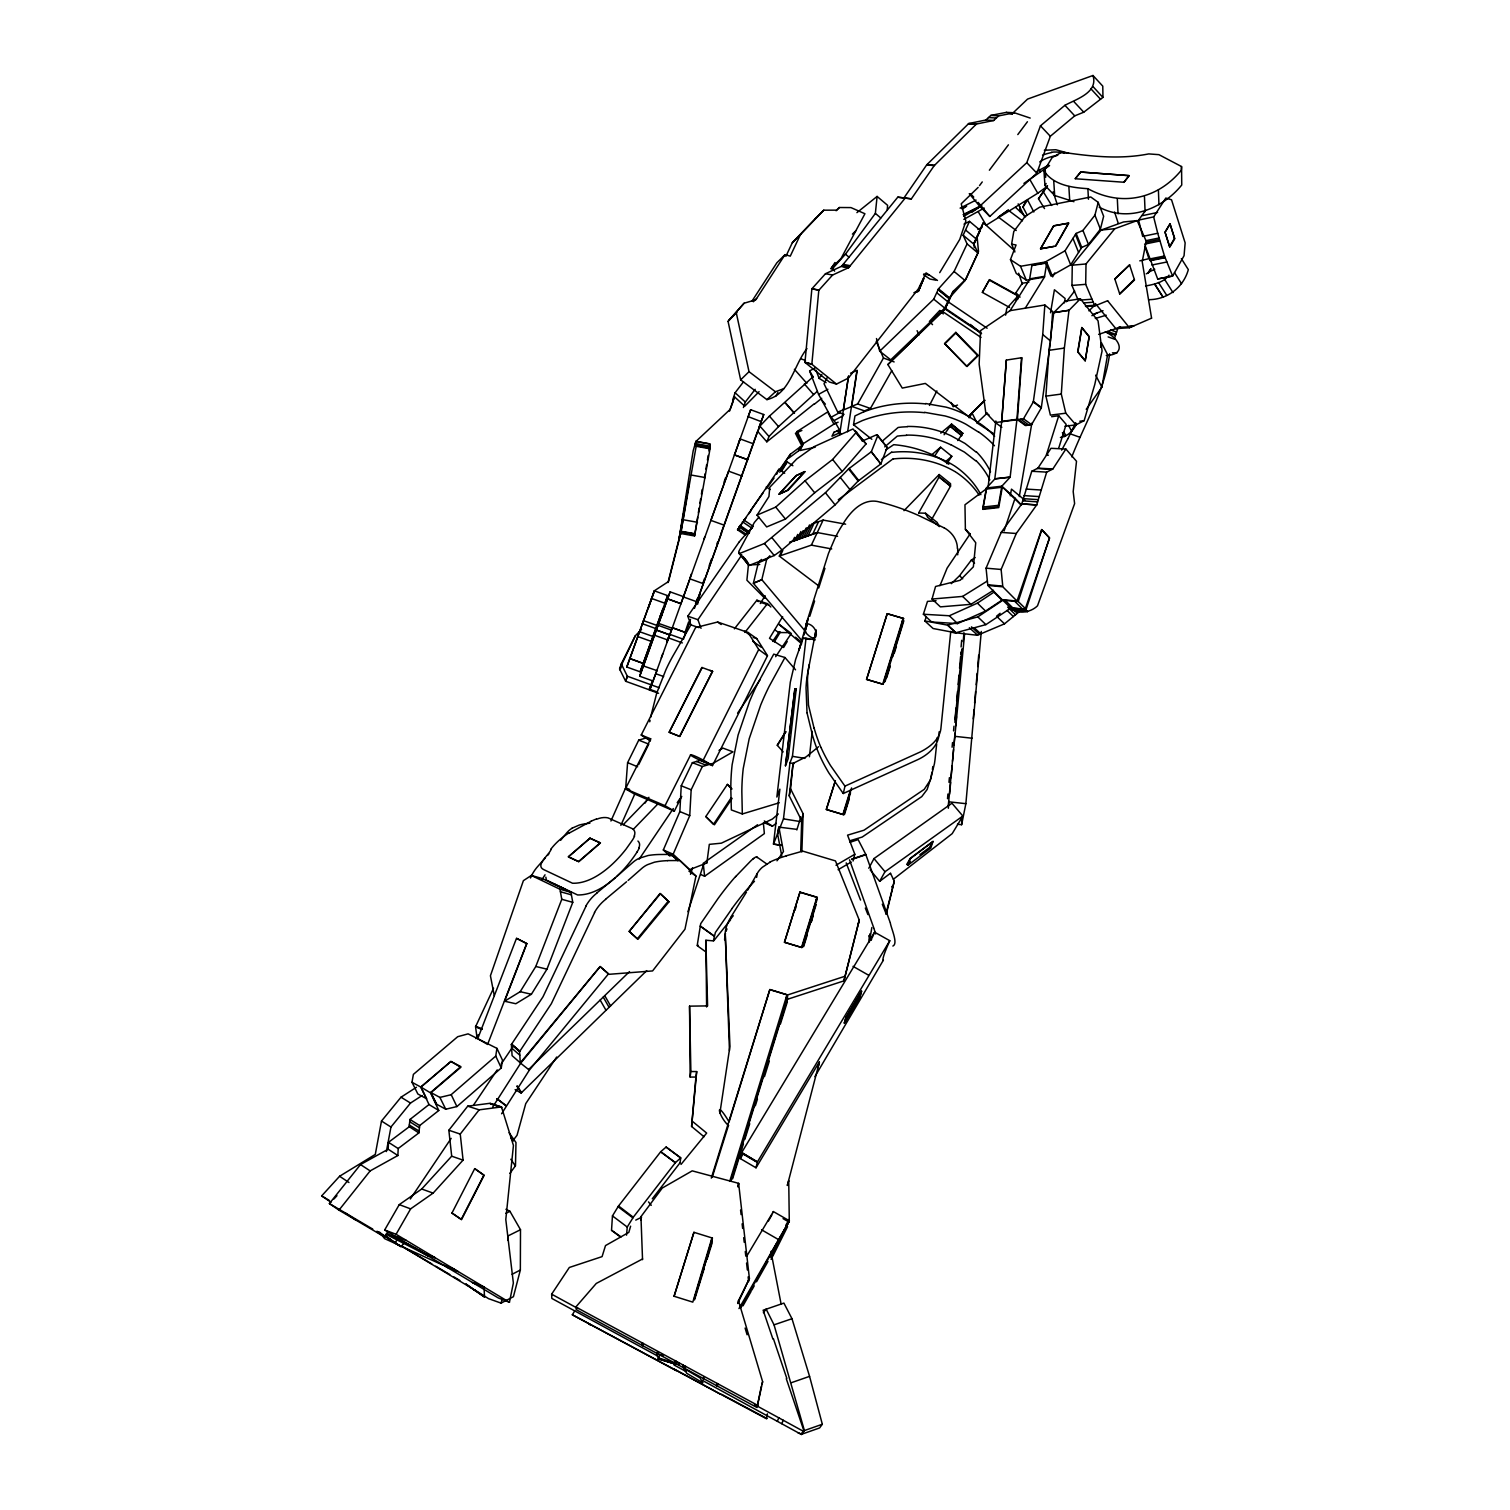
<?xml version="1.0" encoding="UTF-8"?>
<svg xmlns="http://www.w3.org/2000/svg" width="1510" height="1510" viewBox="0 0 1510 1510"><rect width="100%" height="100%" fill="white"/><g stroke="black" fill="none" stroke-linecap="round" stroke-linejoin="round"><path stroke-width="1.5" d="M507.964 1240.446L507.964 1235.954L520.497 1229.706L509.946 1211.303L505.925 1209.265M475.291 1290.295L488.523 1298.638L501.075 1303.13L513.419 1296.694L520.346 1270.042L520.497 1229.706M730.783 787.824L731.35 809.945L742.316 813.966L779.292 802.773M1021.515 357.757L1016.909 419.761L1010.133 477.217L1001.847 486.182L998.186 506.945L982.727 508.681L986.426 487.994L994.788 479.048L1001.677 421.8L1006.358 360.078L1021.93 357.681L1017.381 419.61L1023.497 418.798L1033.312 401.924L1042.731 334.673L1044.844 305.001L1010.096 310.645L980.613 330.577L979.141 364.099L985.747 412.532L989.012 414.929M957.717 554.831L957.717 548.64M1078.253 300.245L1071.949 285.447L1072.27 265.175L1101.149 230.048L1123.553 221.97L1137.181 220.592L1146.203 241.204L1142.221 261.683L1151.583 318.157M1107.604 300.735L1094.825 305.926L1085.69 284.333L1086.011 263.967L1114.814 228.689L1137.181 220.592M931.292 520.082L950.488 486.239L950.564 483.728L939.144 474.536L939.05 477.084L918.627 512.966M801.867 851.885L803.131 813.815L790.56 788.824L793.071 763.362L806.151 756.85L818.533 746.733M800.696 851.319L801.697 820.76L803.112 813.796M957.491 824.252L961.625 824.705L961.776 820.232M388.164 1149.223L388.504 1142.315L409.116 1126.837L409.984 1119.457L429.01 1104.546L438.787 1110.492L419.742 1125.516L418.855 1132.915L398.206 1148.506L397.866 1155.528L370.158 1170.892L338.976 1210.133L329.388 1203.564L360.494 1164.569L388.164 1149.223L397.866 1155.528M669.93 856.132L663.324 849.979L679.859 811.587L681.236 785.823L692.373 762.663L700.432 760.304L708.416 763.362M706.85 862.946L689.674 869.666L673.158 854.226L689.749 815.645L691.165 789.787L681.255 785.804M1019.778 211.551L1020.062 206.889M620.572 1237.124L611.531 1230.272L612.456 1215.909L618.477 1206.056L660.719 1151.715L666.099 1147.053L680.746 1157.906L680.028 1162.794M1075.894 424.876L1065.796 413.211L1050.394 415.137L1045.901 396.13L1049.035 350.263L1053.735 312.645L1065.211 301.151L1080.386 298.791L1098.072 320.875L1102.073 350.981L1094.769 384.522L1084.142 420.667L1075.913 424.895L1064.965 426.235M1065.777 413.193L1061.303 394.11L1064.361 348.074L1069.005 310.305L1080.386 298.791M937.465 280.445L926.083 272.876L918.42 288.769L848.375 378.104L836.502 384.068L829.481 382.049L804.962 362.4L811.87 288.806L825.498 273.706L841.636 266.27L897.77 197.187L903.962 197.923L926.706 164.873L968.703 123.537L985.879 120.007L993.712 120.479L998.657 115.892L1014.418 112.778L1030.197 118.063M695.921 1077.14L696.714 1071.553L690.882 1071.553L690.145 1077.064L695.921 1077.064L691.58 1126.46L704 1136.747M836.502 384.068L811.833 364.269L818.816 290.279L832.557 275.046L848.733 267.591L905.169 198.112M610.927 821.006L625.706 787.786L627.594 762.682M1001.696 421.705L1006.358 360.022M728.613 1125.686C718.552 1116.683 714.192 1096.977 729.085 1121.892L769.855 989.654L787.522 994.977L845.128 976.215L859.265 920.119L835.464 860.908L802.791 851.13L786.314 855.774M1181.556 166.553L1181.292 170.271C1157.434 199.433 1121.137 206.927 1087.88 188.693C1071.873 187.618 1053.697 185.315 1043.976 170.913L1052.111 157.625L1061.756 152.151C1090.616 156.342 1119.589 159.645 1148.733 153.907L1158.925 154.662L1181.556 166.553L1181.745 185.013C1162.209 209.116 1128.045 222.725 1099.167 207.134M936.917 741.014L937.181 737.861M961.625 824.705L965.872 803.679L981.292 631.463M887.257 209.607L887.616 205.322L877.102 196.432L856.906 212.646M961.983 648.847L960.983 654.34M973.252 718.873L974.025 709.775M974.611 702.943L975.592 691.58M976.158 684.747L977.14 673.385M977.725 666.552L978.688 655.189M626.537 1235.142L627.254 1227.045L633.294 1217.211L675.423 1162.625L680.746 1157.906L666.099 1147.053M691.599 1126.517L696.695 1071.628M574.781 1310.888L572.328 1314.776L766.57 1418.796L767.382 1413.851M729.462 1050.545L725.272 934.86L729.953 1046.222L719.855 1113.323M936.653 744.147L935.049 759.398A217.591 195.432 6.5 0 1 934.426 763.72L930.405 779.972L924.252 789.334L863.984 830.217L847.563 835.162L854.811 854.264L853.056 861.002M947.506 798.696L947.921 794.015M948.978 782.312L949.394 777.65M952.093 747.242L952.527 742.58M953.565 730.878L953.98 726.216M961.077 646.959L961.681 640.297M954.981 719.628L956.019 707.926M956.642 700.923L957.491 691.561M958.114 684.558L958.944 675.197M959.567 668.194L960.605 656.491M961.813 650.319L954.905 722.403M948.337 808.265L948.959 801.206M949.582 794.166L950.639 782.425M951.055 777.726L952.093 765.985M952.508 761.285L953.546 749.545M953.98 744.845L955.018 733.086M955.641 726.046L956.472 716.646M963.172 641.637L963.965 632.709M948.242 806.038L964.55 634.351M801.697 820.723L789.239 795.883L793.071 763.362M950.772 631.331L940.862 728.896C939.447 739.711 929.613 747.242 920.477 751.867L844.977 786.125L843.297 793.505L918.231 759.436C928.858 754.358 939.654 744.694 939.069 731.878M640.976 1220.061L640.957 1216.645L662.305 1188.011L692.203 1170.854L738.616 1183.33L737.937 1186.917L738.635 1183.349L749.413 1278.555L738.466 1300.676L762.644 1381.763L757.02 1407.528L676.744 1364.096L676.99 1361.699L575.838 1306.981L596.28 1283.443L642.599 1258.944M831.916 269.346L845.43 254.209L875.366 213.401L877.102 196.432M391.411 1240.087L385.541 1235.973L400.999 1246.637L404.019 1243.221M400.981 1246.637L395.016 1243.126L397.734 1238.615M678.651 1365.097L678.915 1362.718L676.99 1361.699M678.858 1365.229L678.915 1362.718M810.021 639.428L803.131 638.258L795.6 659.511L790.315 682.161L776.857 797.053L779.877 789.183L773.479 844.071L781.689 845.392L773.479 844.109L783.482 818.873L789.938 762.946L792.448 756.359L806.019 638.239L815.306 639.862M796.827 829.971L800.828 816.91M809.417 756.755L812.229 731.293M785.464 765.778L794.902 688.673L785.464 765.815L788.163 758.681L796.261 688.635M995.864 420.969L988.144 486.654M690.145 1077.026L689.56 1006.151L707.586 1005.905L705.868 940.296L706.623 1007M683.048 1367.494L683.332 1365.134L679.123 1362.851M756.642 877.385L757.152 873.667A21.65 20.725 8.6 0 1 759.813 869.835L760.096 869.496A26.916 25.764 9.1 0 1 762.418 867.231L769.987 862.21M683.822 1367.928L683.332 1365.134M885.955 913.965L894.279 881.179L890.541 873.441M894.279 881.217L886.313 914.248L882.312 904.245M685.125 1368.626L685.446 1366.267L684.124 1365.569M706.85 862.927L709.322 844.354L721.327 843.184L772.441 819.024L778.33 813.947M694.298 1298.902L712.456 1238.068L693.939 1232.311L674.083 1296.259L692.807 1302.13L711.946 1237.898L711.437 1241.258M720.421 1394.202L673.724 1368.815M698.922 1282.028L698.526 1284.953L699.809 1280.895M1017.381 419.61L1025.422 425.556L1031.5 424.744L1041.277 407.964L1050.281 343.336M657.001 1355.697L657.548 1351.828L657.058 1355.716L551.83 1298.43L551.66 1294.145L569.327 1267.475L602.075 1256.622L605.51 1245.58L628.821 1232.386L630.614 1226.177M847.638 431.747L856.944 370.46M839.579 434.937L848.507 376.179M496.941 1048.374L495.752 1056.075L451.188 1094.656L456.907 1106.566L501.263 1067.966L502.49 1060.171L496.941 1048.374L468.1 1033.859L457.7 1036.709L413.381 1074.384L411.985 1082.255L417.855 1093.995L426.745 1098.846L420.894 1087.106L412.003 1082.293M843.618 409.908L851.716 406.511M891.787 370.686L870.44 408.455L864.437 410.89L851.697 406.36L857.17 370.365L850.564 373.215M697.224 945.392L700.697 923.686L718.081 898.469A59.664 10.513 -54.6 0 1 735.691 876.423M848.526 376.216L843.392 409.776L837.729 412.098L824.026 383.729L827.253 377.575M871.836 439.297L853.527 424.725L854.943 415.93L863.701 411.796M714.173 936.2L700.187 926.064L714.211 936.03M1025.214 308.267L1044.448 277.104L1046.808 262.57L1031.934 265.156L1029.556 279.595L1010.096 310.645M667.986 582.539L679.462 537.315L689.183 482.464L680.727 533.483L694.562 535.956L697.601 517.383M698.356 512.739L699.13 508.077M699.885 503.434L700.64 498.791M701.414 494.148L702.169 489.504M704.434 478.217L705.189 473.668M705.925 469.119L706.68 464.57M707.435 460.022L708.171 455.473M708.926 450.924L710.04 444.034L695.902 441.486L694.751 445.601M759.096 391.656L744.751 406.209L734.407 396.752L730.085 409.455L695.902 441.486L693.184 450.773L679.085 538.73L689.164 482.351M694.562 535.956L710.021 448.81L709.643 443.827L695.959 441.316L696.167 446.262L710.021 448.81M1109.605 353.831C1104.81 390.599 1085.086 422.8 1071.798 456.869M680.727 533.483L696.167 446.28M713.418 940.673L715.381 932.482L732.123 908.491M1005.622 315.137L1006.755 308.455L1018.023 295.866M1050.545 312.759L1054.414 289.75L1065.154 298.546L1064.361 302.887M1014.871 252.019L1011.606 244.167L1013.776 231.521L1025.007 216.534M931.972 772.252L930.953 777.631M1019.288 496.582L1031.858 423.14M806.302 623.554C820.005 624.876 819.722 649.243 804.887 631.671L806.302 623.517L828.499 553.377L834.52 539.24A179.992 153.567 16.7 0 1 836.559 535.068A156.115 133.163 15.8 0 1 842.505 524.838C850.224 511.494 863.814 496.469 881.047 502.452M868.911 939.956L869.986 933.765M869.345 942.07L871.855 927.536M1086.237 409.304L1101.885 387.126L1107.604 354.68L1101.432 342.732L1100.639 347.375M685.823 1371.401L674.385 1365.172L675.064 1361.359M806.491 626.914L807.888 619.194M1010.284 495.79L1011.473 489.127L1025.045 500.376M814.532 638.164L815.985 630.066M381.483 1121.062L375.292 1154.414L339.599 1176.252L321.668 1195.901L330.992 1202.281M386.371 1151.583L390.958 1127.026L410.512 1103.055L422.12 1095.524M781.765 855.943L777.574 833.86L778.839 827.121L796.148 829.273M777.631 833.86L778.877 827.102L783.463 851.527L776.989 860.813M817.797 1067.721L819.401 1062.096L787.314 1185.501L788.73 1180.631L789.258 1219.212L787.805 1223.931L770.742 1253.866M789.239 795.883L790.56 788.786M817.778 1067.778L819.269 1062.058L756.019 1167.796L740.334 1158.585L741.599 1152.677L874.592 932.18L889.805 940.711L888.956 942.636A62.816 5.285 -61.1 0 0 883.199 960.473M750.998 509.965L762.984 492.996M786.635 999.544L787.54 994.977M809.209 664.645L809.096 665.212A140.524 122.688 16.2 0 0 807.454 680.01L808.473 705.038M816.004 630.123L807.68 673.158A139.656 122.159 16.3 0 0 806.038 687.88L807.019 712.814M757.454 1405.395L761.342 1386.18M384.673 1229.97L498.224 1297.902L509.436 1302.281L513.362 1283.028L505.793 1219.514L513.438 1145.467L501.471 1106.924L490.052 1103.282L467.723 1106.169L448.848 1130.235L460.248 1134.086L463.079 1160.114L433.125 1193.108L410.663 1208.831L396.073 1234.293L384.673 1229.97L399.263 1204.621L421.705 1189.012L433.125 1193.108M667.609 860.587L679.953 860.53L695.959 876.026L684.974 929.197L652.584 970.93L609.058 974.309L600.112 966.494L520.308 1062.851L512.098 1055.66L511.362 1044.524L542.996 996.808L586.05 906.076M786.012 999.507L786.672 996.336M816.249 902.433L816.967 898.997M738.975 1308.585L789.409 1220.797L773.365 1211.567L772.894 1212.775M756.019 1167.796L757.397 1161.945L889.786 940.73M815.702 902.772L816.495 899.148M930.802 778.273L927.121 789.522L921.761 796.619L862.172 837.068L849.922 840.749M1065.871 449.055L1052.829 469.006L1046.694 472.12L1036.69 504.925L1016.268 533.502L1001.13 569.459L1002.753 586.144L987.748 584.748L986.068 568.175L1001.262 532.351L1021.742 503.944L1031.764 471.271L1037.917 468.157L1050.998 448.3L1065.89 449.055L1076.517 461.286L1073.195 491.58L1074.61 503.642L1037.521 605.774C1030.858 612.569 1017.193 614.891 1010.247 607.756L1025.139 609.228L1027.517 611.644M703.811 1377.007L702.943 1380.706L801.451 1434.5L803.886 1430.744L786.276 1378.687M811.21 922.138L812.739 915.645M769.873 555.737L766.74 559.172L761.814 579.689L753.377 583.294L801.829 640.561M761.436 559.417L758.322 562.852L753.377 583.256L761.814 579.689L805.906 631.935M716.57 1385.651L717.118 1383.405L685.446 1366.267M902.112 624.574L903.131 620.534M986.068 568.175L1001.13 569.459M717.25 1386.01L717.118 1383.405M717.476 1386.123L717.797 1383.783M738.484 1300.639L737.767 1303.489L749.413 1278.555M1070.703 264.835L1081.726 247.432L1088.465 244.45L1100.394 229.199L1103.64 216.27L1098.185 202.34L1090.767 196.98L1039.692 207.191L1025.026 216.496M786.672 999.544L843.863 980.896L859.265 920.081L857.925 925.139M901.527 624.611L902.584 620.44M501.075 1303.13L502.207 1298.675M667.08 853.603L675.215 857.246L678.311 860.341M789.352 1221.024L740.768 1307.792M1020.552 266.288L1045.203 262.042L1065.022 250.811L1076.139 233.446L1082.915 230.445L1094.901 215.232L1098.223 202.359M843.863 980.896L845.147 976.196M697.62 604.226L699.847 594.242L696.695 603.132M993.505 590.278L970.892 604.34L940.39 606.869L932.029 599.036L935.558 586.484L960.152 580.274L973.365 566.835L975.743 542.751L965.381 529.217L964.966 504.774L986.502 488.712L982.859 509.361L998.733 507.587L1002.357 486.862L1021.383 505.208M656.661 693.354L650.98 715.797A170.234 114.401 -69.5 0 0 650.678 717.269M1106.283 355.473C1126.101 354.812 1120.835 339.505 1106.037 332.2M551.641 1294.183L578.122 1308.604M802.999 945.902L815.589 904.622M960.87 653.962L962.04 650.206M658.492 1358.792L676.046 1364.304L658.417 1359.019L659.36 1355.905M729.726 1181.367L787.012 994.712L769.817 989.503L711.304 1178.121M700.489 1278.706L711.965 1241.295M690.504 874.328L692.486 867.872M799.923 892.089L784.445 942.297L801.508 947.449L816.891 897.374L799.979 892.278L784.483 942.278L801.961 947.563L817.325 897.28L799.96 892.089M794.996 910.247L796.317 905.924M694.524 1298.298L708.435 1253.281M709.813 1248.789L711.908 1242.032M730.67 1181.273L787.692 996.713M803.679 944.958L816.212 904.396M844.033 814.343L848.903 798.582M885.068 681.52L889.937 665.778M892.712 656.774L903.848 620.742M674.385 1365.172L675.763 1360.623M694.524 1299.902L704.245 1268.4M707.039 1259.397L711.889 1243.655M732.048 1178.423L787.616 998.469M803.603 946.732L807.076 935.483M811.191 922.157L813.267 915.438M844.449 814.513L849.299 798.809M886.691 677.688L890.164 666.476M894.316 653.018L896.393 646.299M732.558 1178.933L740.655 1152.772M704.245 862.55L687.918 911.7M674.083 1296.278L693.939 1232.311M842.882 814.418L850.451 789.975M851.565 787.937L843.241 814.607L826.272 809.492L835.389 780.632L826.385 809.492L842.882 814.437M884.313 682.331L901.64 626.631M843.637 814.89L850.545 792.769M741.334 1150.582L743.43 1143.863M744.826 1139.389L749.734 1123.723M755.321 1105.792L757.435 1099.072M764.438 1076.687L769.326 1061.002M712.286 1177.064L728.424 1125.535M780.443 1023.912L787.352 1001.809M1058.68 448.225L1066.173 424.385L1058.736 415.722L1051.621 416.703M804.905 631.652L806.963 625.102M809.737 616.363L814.569 601.093M818.703 587.994L824.932 568.345M919.892 854.66L929.348 847.601L932.897 841.598L910.058 858.624L907.982 865.192L930.821 847.978L933.048 841.315L910.096 858.662L906.661 864.532L910.455 861.719M908.02 865.23L910.096 858.662M1058.736 415.76L1046.373 454.944L1048.412 455.208M656.68 693.26L665.91 669.779A121.366 82.824 -69.4 0 1 672.743 656.322L690.901 624.838L687.786 616.212L739.069 542.109M957.529 623.592L931.689 622.007L923.384 614.211L927.48 601.395L936.087 600.735M653.302 594.128L654.377 590.769L668.534 581.539L680.746 533.294L679.462 537.315M807.869 619.232L798.865 650.263L802.338 639.655M803.716 635.408L805.812 629.047M985.86 624.63L955.717 632.784L933.105 628.519L924.762 620.893L947.544 625.14L977.8 616.892L985.898 624.611L1010.813 608.096L1026.12 609.379L1049.525 537.956L1041.636 529.5L1017.023 601.055L1002.074 599.621L987.804 585.427L1002.829 586.824L1017.004 601.055M621.271 663.89L619.591 669.005L625.65 681.255L627.348 676.235L621.271 663.909L635.332 635.748L641.542 629.425M620.1 670.044L621.78 664.947M626.782 667.024L654.359 590.825L667.665 595.657L640.146 671.818L626.782 667.024L654.34 590.863M1026.215 609.379L1018.212 601.509L1041.824 529.765L1049.525 537.956L1025.139 609.209M697.356 1288.879L698.356 1285.916M635.351 635.729L619.591 668.968M732.614 400.169L735.087 392.77L743.505 381.822M1004.112 530.916L1015.079 498.224L1002.395 486.862M1108.151 336.9L1114.229 339.089L1117.664 328.878M794.184 694.317L796.053 689.164M729.5 411.135L733.18 401.377M658.587 693.26L649.715 690.127L669.93 634.445M732.784 401.452L734.691 397.017M656.85 670.761L653.056 681.01L639.693 676.216L670.119 591.826M661.191 616.684L662.343 613.343M684.804 633.011L688.579 622.044M683.388 596.941L696.827 601.773L763.758 414.533L750.659 409.72L667.911 640.051L654.321 635.181M660.229 616.344L661.38 613.022M743.411 407.53L745.336 402.037L755.189 389.297M680.953 603.66L667.514 598.809L680.934 603.679L683.426 596.62L670.119 591.845L639.693 676.216M648.262 608.322L653.226 594.317M748.13 416.836L750.659 409.72M695.619 604.132L697.96 597.526L695.563 603.453M702.962 582.973L704.547 578.556M709.172 565.627L711.531 559.002M661.456 613.098L662.89 609.096M649.734 690.089L652.811 681.52M661.267 657.945L662.796 653.66M667.175 641.674L668.741 637.314M683.407 596.922L689.881 578.84L703.264 583.634M689.9 578.255L691.486 573.838M734.483 454.887L747.771 459.738L734.483 454.925L740.183 438.976M721.251 532.879L757.397 431.747M758.983 427.349L763.758 414.533M724.102 481.954L725.612 477.594M710.908 520.346L728.632 471.177L741.957 476.009M690.485 619.364L683.464 639.277L669.949 634.408L672.309 627.726L685.748 632.558L672.309 627.707M694.449 608.379L721.572 533.106M545.846 877.121L546.356 880.085L577.575 894.958C601.282 895.392 624.574 871.44 636.937 852.187M738.484 443.091L739.787 439.504M640.146 671.818L660.663 615.287M649.168 689.749L652.509 680.633M666.627 641.807L668.194 637.522M1036.841 173.103L1050.356 136.24L1074.742 115.855L1083.746 112.212L1102.961 97.376L1102.772 86.145L1092.976 75.5L1027.555 99.094L1012.38 113.533M667.665 595.657L664.853 603.226L651.414 598.394M651.018 641.316L637.465 636.427M1026.781 162.684L1036.823 173.121L989.843 216.44L979.707 206.247L1026.762 162.703L1040.466 125.821L1064.89 105.322M704.056 538.825L704.679 537.164M789.239 1219.268L785.804 1225.289M1030.82 279.444L1026.347 280.199L1016.268 273.461L1010.454 259.626L1016.06 244.979L1011.606 244.186M939.956 585.691L947.11 568.137L970.1 533.955M758.945 517.137L754.358 522.479L738.824 551.395L739.22 553.641L748.922 565.514L774.234 555.548L781.916 549.999L835.124 504.85L858.152 481.01L880.877 463.891L887.144 447.413L876.725 434.729L862.285 441.071M487.636 1044.297L526.707 943.505L516.495 938.333L477.726 1038.691L487.692 1044.486M494.28 995.656L490.429 975.762L523.385 880.67L531.331 875.441L542.317 878.556L570.95 892.316L572.762 902.338L546.96 969.175L531.388 994.26L515.816 1003.735L504.566 1001.224L526.82 943.674M504.585 1001.224L520.195 991.692L535.805 966.475L561.777 899.299L559.965 889.239L531.331 875.441M813.286 376.575L769.42 416.137L759.908 426.084L757.793 431.482L766.835 441.826L814.249 403.793M761.757 1384.009L762.644 1381.801M924.762 620.893L926.291 617.005M717.042 543.524L717.703 541.882M877.801 435.484L871.327 451.754L848.582 468.93L825.404 492.751L764.438 543.506L739.22 553.66M687.918 626.216L689.202 623.007M766.835 441.826L769.005 436.503L778.537 426.613L817.099 391.449M957.831 440.58L962.757 433.143M777.367 1421.231L778.783 1417.796L754.471 1404.564M951.602 424.084L944.109 434.748M876.48 338.542L879.707 351.188L890.749 359.833L944.769 308.097L949.488 297.772L965.041 280.52L977.97 253L973.931 244.261L963.135 235.22L969.495 221.347L980.273 230.388L973.931 244.243M879.726 351.188L933.746 299.169L938.522 288.825L954.075 271.517L967.098 243.922L963.135 235.22M918.344 291.279L923.591 278.689L918.363 291.298L913.984 292.77L918.344 291.279L923.856 278.406M802.565 445.318L803.395 443.562L833.879 424.159L827.631 411.966L797.205 431.445L796.412 433.219L802.565 445.318L800.111 450.509L815.192 447.205M781.784 1423.685L783.218 1420.249L778.783 1417.796M792.901 465.759L787.238 461.89L782.01 470.554M961.681 435.767L950.545 426.613M873.497 934.69L872.988 935.898A62.684 5.719 -61.1 0 0 872.402 937.219M873.761 934.086L874.611 932.161M979.952 331.785L945.354 308.342L953.093 291.411L965.966 279.142L978.499 251.472L977.102 236.862L983.312 222.744L1014.682 250.773M945.354 308.342L953.074 291.43M712.475 765.589C689.466 750.942 677.556 751.263 712.456 765.627L767.533 655.661L756.793 638.654L747.978 632.426L717.627 622.044M620.874 825.347L634.766 794.071L674.328 811.153L681.765 796.412M747.997 632.445L758.718 649.489L703.339 759.889M974.271 247.678L973.875 243.544L983.312 222.744M776.744 474.197L778.915 469.289L784.69 473.215M1044.448 277.104L1029.556 279.595M780.009 470.384L790.485 454.132L801.772 445.752L795.449 433.313L801.885 430.463M788.654 458.191L798.526 450.886L800.394 446.79M801.772 445.752L798.526 450.886M477.084 1038.163L475.556 1026.743L493.562 988.219M806.982 348.602C793.807 364.929 790.202 394.053 766.929 399.64L740.655 379.859L728.065 321.385L744.071 303.227L755.793 299.773L785.011 254.661L790.277 256.134L800.432 234.578L823.743 210.192L836.597 210.135L839.333 207.531M794.6 537.315L792.656 541.429L812.701 534.163L818.552 521.705L823.12 520.082L845.638 524.178M782.312 549.866L779.311 556.095L811.361 545.129L823.12 520.082M728.122 321.328L744.09 303.227M801.414 538.145L806.302 527.82M803.66 537.352L809.511 524.933M805.906 536.541L811.757 524.121L818.552 521.705M808.152 535.748L814.003 523.309M801.395 1434.462L803.867 1430.763M801.734 1434.368L803.32 1431.027M802.131 1434.179L803.716 1430.838M785.842 256.417L792.316 242.714L815.664 218.289M475.763 1026.29L482.143 1028.952M794.826 540.599L797.752 534.408M796.997 539.768L800.904 531.52M799.205 538.957L803.112 530.708M780.915 554.491L782.841 550.338M691.184 789.749L702.339 766.514L713.06 763.343L732.973 751.848L722.969 748.111L719.005 750.394M973.875 243.544L977.498 235.956M1149.223 299.678C1167.513 299.395 1183.425 287.391 1188.332 269.629L1181.349 258.625M1067.985 438.561L1075.686 422.668M833.765 432.596L838.295 430.142M1027.31 215.364L1022.95 207.021L1025.988 200.811M638.654 764.683L648.79 744.128L638.73 740.145L627.613 762.644L637.635 766.778M834.067 432.03L831.972 436.201L840.409 432.464M594.619 912.55L551.339 1003.716L519.572 1051.639L520.289 1062.851M674.366 811.153L665.023 805.698L690.598 754.868M712.626 671.384L679.802 736.484L669.156 732.274L701.867 667.458L712.456 671.346L679.557 736.333L669.175 732.256L702.169 667.571M634.785 794.241L625.442 788.805L650.716 738.843M773.403 1254.961L787.559 1226.649L770.308 1257.302M461.23 1219.438L483.861 1175.176L474.706 1168.627L451.943 1213.077L461.513 1219.627L484.163 1175.29L474.744 1168.646M929.462 405.435L936.88 390.92M501.584 1113.776L529.349 1070.118L608.455 973.912L600.168 966.626L520.648 1063.229L492.694 1107.056M451.981 1213.021L461.267 1219.382M757.076 873.837L747.658 890.164M836.106 210.758L839.352 207.512L850.942 207.587L864.928 213.74L841.07 258.436L832.236 267.176L834.634 271.158M868.797 868.269L873.988 858.567L951.961 803.226L962.851 816.042L952.206 833.633L893.373 879.254M834.917 262.551L832.01 267.251M778.933 469.27L737.541 529.802L745.242 535.05M1061.662 450.131L1067.966 438.598M771.025 1259.283L773.309 1255.169M463.06 1160.133L451.698 1156.188L448.848 1130.273M1016.872 298.961L1018.646 295.771L989.484 279.633L982.349 292.374L1009.605 307.474M1016.136 300.32L1018.419 296.205L989.276 280.086L982.368 292.393M870.156 869.892L879.65 881.33L884.954 871.761L962.833 816.042M451.698 1156.188L421.724 1188.993M1054.848 272.914L1052.659 276.84L1046.808 262.57M851.697 406.379L857.661 403.944L883.463 358.021L876.272 341.354M751.112 1291.39L742.977 1305.829M754.207 1285.878L751.867 1290.05M756.51 1281.801L768.005 1261.379M746.676 1256.282L773.365 1211.567M768.42 1221.024L771.893 1214.927M1164.455 255.983L1157.736 233.276L1142.674 236.39L1138.597 220.101L1153.678 216.893L1165.814 198.055L1171.533 199.773L1185.142 242.883L1184.067 255.681L1172.628 276.047L1157.679 278.991L1145.316 246.262M730.821 787.824A150.377 95.791 -71.8 0 1 732.142 764.683L738.088 735.087L749.564 701.433A184.635 116.308 -71.8 0 1 757.963 682.992L773.743 654.132L784.955 657.511L769.1 686.484A185.39 116.1 -71.8 0 0 760.7 705L749.168 738.824L743.241 768.514A151 95.621 -71.9 0 0 741.844 791.75L742.316 813.966M1053.867 246.413L1040.56 248.773L1053.678 225.821L1068.797 223.065L1055.773 246.073L1040.579 248.867M1040.56 248.773L1053.659 225.877L1068.419 223.235L1055.377 246.243M775.611 396.45L777.914 392.449M1138.597 220.082L1145.694 210.23M687.805 626.178L689.636 623.083M1073.95 201.698L1054.678 195.526L1044.939 185.428L1046.128 183.484M475.933 1038.653L478.349 1034.652M740.334 1158.585L742.731 1154.603M814.872 1076.687L883.407 960.096M787.22 641.505L783.615 647.469L769.496 638.315L782.652 616.665M774.328 641.901L780.33 632.01M746.506 892.07L730.764 917.287M760.304 603.547L765.098 595.695M946.864 463.645L951.81 456.265L940.579 447.205L932.01 454.604M940.579 447.205L934.369 456.435M511.645 1044.089L519.836 1051.243L511.494 1044.297M785.691 731.652L777.178 745.185L783.199 751.904M777.405 745.412L785.898 731.878M1023.497 418.798L1031.575 424.631M1148.431 272.8L1150.828 269.044M856.604 431.935L832.633 459.474L805.038 480.784L814.645 492.77L785.464 519.062L766.684 526.933L757.038 515.118L768.949 496.545L769.76 487.277L796.695 459.021L813.928 446.733L852.98 428.972L866.079 443.883L842.24 471.498M1076.441 424.008C1073.44 430.463 1067.74 436.503 1060.435 437.485M752.112 300.943L776.857 262.815L785.03 254.661M939.711 272.668L959.775 239.354L965.872 221.083L961.209 203.812L978.14 187.41M442.241 1264.814L384.635 1238.653L379.671 1232.236M1022.95 207.021L1027.555 199.962L1033.84 211.985M1044.505 208.588L1038.484 198.773L1047.11 186.051M556.662 1057.038L525.744 1103.64L517.024 1135.312L512.872 1140.692M1018.061 298.867L1015.928 292.732L1022.251 283.276L1028.876 282.162M731.067 797.978L713.456 824.366L705.831 816.551L727.424 784.37L731.67 788.541M398.168 1148.544L388.504 1142.315M969.118 417.836L971.628 414.08M732.123 798.356L714.419 824.8L705.831 816.57M387.957 1232.254L384.408 1236.879L338.976 1210.133M410.324 1198.997L451.15 1138.37M473.517 1105.112L497.224 1069.892M501.169 1064.022L513.023 1046.43M697.941 619.666L741.825 554.906M772.686 641.41L779.292 631.652M639.164 859.171L673.29 808.548M677.216 802.697L679.84 798.809M737.597 713.154L759.908 680.047M775.668 656.68L791.41 633.313M644.959 803.15L648.923 797.299M905.188 198.112L911.379 198.848L934.237 165.609L976.442 124.028L993.712 120.479M1038.484 198.773L1047.544 185.805M826.102 382.672L819.137 378.368L821.836 374.537M797.827 1432.707L801.848 1434.179L804.396 1430.555L822.327 1424.251L809.568 1376.365L791.995 1318.721L783.898 1303.092L763.135 1310.227L772.894 1339.011M737.541 529.802L746.336 517.345M748.828 513.777L751.338 510.229M768.647 485.691L774.026 478.047M765.645 489.221L768.307 485.465M779.368 469.969L790.485 454.132M1150.847 268.761L1148.374 272.253L1154.754 269.271M652.282 1198.808L680.028 1162.813M779.707 472.158L787.238 461.89M509.851 1173.402L515.476 1165.795L515.986 1142.542L509.078 1132.726M822.327 1424.251L819.609 1427.931L801.848 1434.179M551.131 849.281C549.206 855.019 534.502 865.494 543.977 869.741L572.535 883.237C592.977 883.878 613.513 865.173 625.857 849.337M626.405 848.601L632.18 840.447A38.562 22.763 -22.8 0 0 634.615 836.068M989.371 170.215L1008.416 144.828M1017.797 134.579L1027.423 121.744M979.518 185.598L982.255 181.936M951.319 583.653L959.529 575.744L971.345 560.097L975.196 557.549M1066.381 301.736L1074.629 290.977M763.362 1312.681L766.136 1309.094L774.045 1324.836L804.396 1430.555M1123.968 182.276L1129.102 175.632L1080.688 172.046L1075.196 178.746L1123.95 182.257M460.248 1134.067L479.123 1109.85L501.471 1106.924M1123.817 182.427L1129.121 175.651L1080.707 172.046L1075.347 178.614M744.902 632.426L767.457 603.66L770.836 607.001M734.388 628.84L756.906 600.206L767.457 603.66M730.538 919.892L713.645 940.9L705.868 940.239M730.387 919.231L733.237 915.721M416.439 1087.257L401.018 1097.204L381.502 1121.043L390.958 1127.026M680.991 1164.436L706.661 1133.085L692.354 1121.288M668.175 901.262L637.333 938.805L629.179 931.425L660.078 893.429L668.024 900.979M560.625 840.296L566.476 833.18A20.876 14.119 -70.8 0 1 572.045 828.273M944.996 308.946L887.88 364.533L902.282 388.089L925.328 383.427L968.457 416.477L984.237 400.678M547.526 855.434L548.904 853.848M545.393 857.831L538.145 866.004A30.993 21.008 -69.6 0 0 531.067 876.668M515.137 1089.616L521.12 1093.032L646.714 970.647M749.602 886.615L752.735 883.142M735.596 876.668L750.527 861.172A44.922 7.928 -54.7 0 1 753.528 858.416M333.974 1198.997L336.975 1195.694M753.358 882.444L754.49 881.217M657.699 804.113L633.388 829.273M647.375 799.809L623.158 824.762M1145.561 285.975C1153.904 284.446 1163.644 282.502 1169.004 275.179M903.999 510.663L939.144 474.536M815.476 218.497L823.78 210.192M792.316 242.714L800.602 234.409M932.538 324.65L929.424 321.441L939.843 310.38M728.802 320.441L737.031 312.249M753.339 301.755L756.623 298.489M852.414 234.126L855.755 230.841M528.557 1069.571L629.519 971.591M830.613 268.686L836.144 263.212M968.495 416.458L985.105 400.339M1119.627 293.733L1134.312 279.501M983.803 401.433L971.968 412.872L977.027 422.894L994.203 434.068M1088.918 310.852L1095.581 304.435M977.027 422.894L987.219 413.079M740.655 379.859L749.017 371.686L736.351 313.117M1114.833 278.991L1129.593 264.835L1134.501 279.973L1119.778 294.148L1114.833 278.991L1129.65 264.892M752.546 527.5L749.79 530.18A141.091 95.036 -71.5 0 0 739.069 542.109M766.929 399.64L775.442 391.751L784.067 388.561M985.879 120.007L990.805 115.439L998.676 115.874M611.531 1230.291L620.931 1236.803M757.038 515.118L775.744 507.096L805 480.803M501.263 1067.966L495.752 1056.075M451.113 1094.731L439.901 1097.411L430.727 1092.447L460.795 1066.589L450.924 1061.455L420.818 1087.011L429.01 1104.546M887.88 364.533L944.977 308.965L981.557 333.616M882.142 441.279L898.091 427.481A80.407 65.761 4.3 0 1 902.357 427.009L907.265 426.726M884.728 446.884L897.261 436.126A80.785 65.893 4.4 0 1 901.545 435.654L906.472 435.371M589.957 838.201L568.364 856.849L578.556 861.568L600.206 842.882L589.995 838.258L568.383 856.812L578.802 861.681L600.47 842.92L589.976 838.201M946.676 460.682L951.81 456.265M420.912 1087.106L450.905 1061.455L460.833 1067.268L430.614 1092.919L420.818 1087.011M628.122 880.443L641.335 868.835A21.234 15.459 -54.4 0 1 647.488 864.683L654.472 862.191A94.45 67.686 -53.2 0 1 667.571 860.681M1092.976 75.5C1098.412 92.582 1076.403 99.075 1064.909 105.304L1074.742 115.855M626.556 881.764L605.567 899.262M617.099 876.14L632.615 862.625A21.461 15.685 -54.3 0 1 639.485 858.171L648.224 855.49A103.643 74.462 -53 0 1 658.813 854.509L671.157 854.415L677.556 860.606M615.495 877.499L596.96 892.863M940.768 433.143L951.583 424.102L962.719 433.257M951.13 632.256L977.385 635.276L1004.471 623.856L1019.024 611.928L1015.871 608.851M1000.111 613.287L996.543 616.231L1004.49 623.838M698.262 945.279L697.261 945.694L705.849 951.904M814.494 404.095L821.723 398.3M814.664 492.751L842.221 471.516L832.633 459.474M764.135 822.705L772.459 826.178L776.102 823.365M881.444 459.493L891.731 452.056M1027.649 611.588L1012.342 609.851M838.295 499.753L893.335 458.625M772.12 537.919L781.953 549.961M879.65 881.33L890.579 873.176M1037.785 193.204L1046.694 186.768M1023.931 183.389L1049.582 165.59M1016.23 230.52L998.393 217.138L1008.208 210.173L1022.478 220.819M998.393 217.138L1008.246 210.154M705.132 861.889L757.567 824.762M971.817 212.344L980.217 206.455M885.785 449.923L893.731 444.676A99.603 82.918 1.8 0 1 944.071 461.079L946.883 462.928M962.833 208.739L966.664 206.077L961.53 208.663M949.337 615.759L977.423 603.132L993.957 592.147L1001.979 600.149L985.558 611.059L957.567 623.573L949.299 615.759L923.384 614.249M977.838 616.873L1002.848 600.244L1010.832 608.096M569.176 833.086L591.222 821.176M932.048 599.036L962.625 596.412L987.276 581.067M963.852 219.365L984.218 208.059M572.026 828.197L579.33 825.026A101.17 67.384 -69.3 0 1 588.353 823.384L589.919 823.158M1012.681 610.172L1020.062 610.21M835.993 865.23L854.811 854.283M838.088 869.722L851.168 862.097M1041.957 160.588L1041.655 160.758A75.311 63.25 36 0 0 1039.692 161.966M1091.9 315.684L1097.543 312.57M853.527 424.725L862.342 420.592A114.666 91.563 6.4 0 1 924.573 412.683M1146.222 273.839L1148.412 272.819M806.019 638.239L803.131 638.258M827.876 389.278L818.571 394.374L809.624 370.913L815.079 367.949M840.428 412.173L831.123 417.232L818.571 394.393M843.373 415.533L834.162 420.554L831.142 417.251M700.716 874.498L704.641 876.272L764.362 833.614L763.38 822.912M703.226 863.229L704.604 876.291M1036.426 171.725L1048.733 165.081M1103.055 310.739L1093.542 314.269M1064.512 436.579L1062.398 432.615M1173.006 292.6L1164.739 279.595M977.933 229.52L982.047 227.368M512.06 1274.289L520.346 1270.042M960.134 208.116L976.064 200.075M964.041 224.103L969.495 221.347M1151.564 318.176L1129.442 327.745L1115.833 328.614L1095.411 303.567M963.21 214.628L980.084 206.19M963.474 214.779L981.783 205.624L963.663 216.402M505.756 1213.361L509.946 1211.303M635.748 1220.099L641.618 1217.211M833.879 424.159L838.125 422.196M1119.967 327.311L1098.619 334.371M803.075 1431.14L783.218 1420.249M785.691 491.335L788.088 490.278L805.113 471.648L796.129 475.612L778.952 494.204L785.313 491.486M758.303 562.852L766.74 559.172M1120.458 326.689L1118.627 327.443L1132.217 326.556M781.123 1304.13L770.912 1251.431M951.13 402.509L953.131 406.737L957.51 405.058M1042.542 155.115L1045.996 153.982A79.03 66.421 35.9 0 1 1051.073 152.661L1051.602 152.548M812.701 534.163L817.269 532.558L837.559 536.333M789.522 542.203L817.269 532.577M791.599 1382.613L809.568 1376.365M774.045 1324.836L791.995 1318.721M850.073 842.278L858.133 839.598L865.759 854.377L890.088 922.289M851.546 859.152L865.759 854.377M851.659 859.492L865.872 854.717M1095.335 318.478L1106.207 315.194M638.73 740.145L646.941 737.71M1139.786 260.852L1148.883 258.663L1144.939 246.206M436.598 1104.206L430.746 1092.428L436.579 1104.206L445.752 1109.227L456.888 1106.566M1142.56 215.628L1157.604 212.438M1146.014 240.675L1158.906 238.014M1146.392 242.185L1159.303 239.543M1144.618 244.11L1159.661 241.053M1149.45 259.022L1164.474 256.02L1172.628 276.028L1157.66 278.973M1149.978 260.286L1164.984 257.266M1150.148 260.72L1165.154 257.7M1151.903 265.005L1166.909 262.004M990.824 115.421L1006.509 112.344M1056.396 155.511L1057.774 155.303M1031.877 265.534L1046.977 262.966M1029.688 278.859L1044.58 276.33M844.939 786.125L830.557 765.608A169.969 148.225 17.5 0 1 822.006 749.677L821.006 747.469M1044.354 150.245L1055.83 149.735L1068.853 153.359M689.56 1006.151L690.882 1071.515M1049.016 350.32L1064.361 348.074M1001.715 421.384L1016.947 419.327M985.747 412.551L995.335 422.573L1016.909 419.761M1045.901 396.13L1061.303 394.072M1079.782 421.233L1084.142 420.667M1010.152 477.028L994.807 478.859L1010.133 477.217M986.426 487.994L1001.847 486.182M986.219 489.108L1001.64 487.296M983.029 507.058L998.487 505.322M1101.149 230.048L1114.814 228.689M1072.27 265.175L1086.011 263.967M1071.949 285.428L1085.69 284.333M1080.537 300.075L1091.975 299.207M1084.104 302.906L1093.24 302.208M1085.388 305.926L1094.542 305.246M1085.633 306.492L1094.825 305.926M1129.518 326.084L1134.331 325.632M759.719 564.438L748.413 565.004L746.903 580.217L764.796 598.281M1112.417 352.849L1117.098 352.906M918.646 512.985L925.498 513.23L937.125 522.403L939.39 526.594L927.725 517.439L925.517 513.249M1018.212 601.509L1002.885 600.244M1006.377 112.363L1014.418 112.778M1037.917 468.157L1052.866 468.949M1037.257 468.496L1052.168 469.346M1031.764 471.271L1046.694 472.12M988.503 117.553L996.355 118.025M1026.29 489.089L1041.239 490.033M968.703 123.537L976.479 124.028M968.344 123.877L976.102 124.386M1024.082 495.62L1039.031 496.582M1023.365 498.659L1038.314 499.659M1022.685 500.848L1037.634 501.849M1001.243 532.388L1016.268 533.502M925.668 403.51L945.977 407.115A81.54 65.893 6.2 0 1 966.853 415.401L979.159 423.083M924.592 412.324L944.996 415.948A81.917 66.006 6.2 0 1 965.985 424.253L978.782 432.256M926.989 164.571L934.539 165.307M926.706 164.873L934.237 165.609M1011.643 609.134L1026.517 610.625M955.528 736.408L972.251 738.239M676.197 1370.646L572.328 1314.776M949.035 801.829L965.872 803.679M897.77 197.187L911.398 198.829M783.482 818.873L800.3 821.572M789.938 762.909L794.09 763.626M792.448 756.359L804.981 758.379M681.331 531.331L695.204 533.785M681.274 531.614L695.128 534.106M683.596 519.817L697.488 522.29M923.761 273.971L929.348 274.971M691.372 475.065L705.264 477.575M696.053 443.619L709.832 446.13M696.11 444.676L709.908 447.205M696.148 445.639L709.983 448.168M935.653 280.124L929.99 279.067L923.516 274.726M843.184 264.363L850.281 265.684M842.335 265.401L849.432 266.723M841.976 265.854L849.073 267.176M841.636 266.27L848.733 267.591L841.41 266.383M811.361 545.129L831.708 548.942M753.207 637.409L756.774 638.636M825.498 273.706L832.557 275.046M516.665 938.371L526.82 943.637M709.983 670.402L712.588 671.346M520.195 991.692L531.388 994.26M589.051 1323.704L589.995 1324.666M535.805 966.475L546.96 969.175M804.981 362.23L811.851 364.118M804.962 362.4L811.833 364.269M561.777 899.299L572.762 902.338M559.965 889.239L570.95 892.316M560.418 891.749L571.403 894.826M656.926 1353.753L663.003 1355.659L656.926 1353.791L658.417 1359.019M658.719 1358L676.291 1363.53M658.568 1358.528L676.121 1364.058M490.165 1103.489L501.547 1107.151M490.278 1103.829L501.66 1107.528M467.723 1106.169L479.123 1109.85M760.417 602.301L768.854 605.057M384.352 1236.86L376.688 1231.613M1008.472 113.005L1012.398 114.326M687.805 616.174L697.941 619.704L701.036 628.349M801.3 358.965L805.491 360.418M690.863 624.895L698.998 627.65M837.71 412.098L844.052 414.325M857.661 403.944L870.44 408.455M649.98 689.409L656.642 691.788M1069.892 433.71L1080.065 437.334M658.662 623.422L672.101 628.235M657.983 625.272L671.422 630.104M668.741 637.994L682.369 642.92M629.613 658.435L643.109 663.305M629.576 658.53L643.09 663.4M643.26 665.891L656.888 670.61M655.831 673.743L663.626 676.537M651.603 685.03L659.247 687.748M1110.511 329.897L1116.588 332.087M1107.717 331.464L1115.814 334.389M1105.339 331.747L1115.475 335.39M643.392 620.591L656.85 625.404M642.26 623.687L655.717 628.538M639.372 631.633L652.848 636.427M710.889 520.384L724.196 525.178M748.205 416.647L761.304 421.686M740.183 438.938L753.396 443.808M883.463 358.021L894.147 361.928M399.263 1204.621L410.626 1208.868M395.073 1236.161L406.266 1240.408M696.412 761.474L706.378 765.306M423.31 1253.073L434.88 1257.566L509.436 1302.281M423.951 1253.47L435.295 1257.811M692.373 762.663L702.339 766.514M443.091 1264.908L454.397 1269.268M444.11 1265.512L455.416 1269.872M445.733 1266.494L457.039 1270.854M447.054 1267.286L458.361 1271.647M472.479 1282.5L483.747 1286.879M473.026 1282.839L484.295 1287.199M650.697 738.843L641.221 735.03L695.6 627.575L717.609 622.026L721.157 624.517M679.859 811.568L689.749 815.645M475.669 1026.517L481.935 1029.386L475.556 1026.743M625.706 787.767L629.689 789.466M625.442 788.805L665.023 805.698M744.562 631.255L749.847 634.993M663.324 849.979L673.158 854.226M550.659 882.501L555.208 884.539M560.795 887.37L565.344 889.409L554.944 884.426M950.772 444.62L964.456 452.113L975.573 460.739M386.579 1233.255L417.043 1248.883M385.937 1234.236L428.538 1256.131L419.063 1249.921M474.895 1290.503L465.854 1283.972L484.502 1297.014L484.087 1287.879M944.222 527.934L918.514 515.438A216.515 190.147 11.2 0 0 881.085 502.339M329.388 1203.564L372.743 1229.102M721.478 1394.277L766.967 1418.532M575.838 1306.981L576.329 1309.736L676.744 1364.096M718.024 1383.896L757.869 1405.451M853.037 966.343L868.363 975.082M727.348 784.407L731.84 789.145M783.048 1218.627L789.051 1222.081M761.587 1229.819L777.82 1239.2M434.88 1257.566L396.073 1234.293M355.794 1220.042L345.922 1213.323M757.473 1161.851L741.674 1152.564L757.303 1162.115M741.41 1153.017L757.19 1162.304M475.386 1290.446L401.566 1246.09M401.679 1246.165L431.747 1263.87M435.767 1266.248L449.791 1274.515M453.812 1276.875L459.814 1280.423M321.668 1195.901L329.482 1200.544M401.018 1097.204L410.512 1103.055M409.984 1119.457L419.704 1125.554M409.701 1121.722L419.44 1127.781M409.323 1124.988L419.063 1131.065M409.153 1126.63L418.855 1132.915M764.305 820.949L772.459 826.178M360.494 1164.569L370.158 1170.892M1010.473 259.644L1020.533 266.288L1026.347 280.199M339.599 1176.252L348.961 1182.519M942.297 311.324L980.99 337.428M948.431 302L987.125 328.217M766.306 486.881L770.176 489.523M743.656 519.855L753.339 526.462M742.448 521.724L752.112 528.311M740.013 525.423L749.677 532.011M739.353 526.443L748.998 533.049M739.107 526.877L748.771 533.464M738.107 528.764L745.808 534.03M473.121 1289.219L484.502 1297.014M379.444 1232.349L400.282 1246.222M385.446 1236.52L395.054 1243.145M377.123 1231.33L384.786 1236.577M376.934 1231.499L384.578 1236.728M947.657 463.457L948.808 464.25M688.919 871.119L695.959 876.045M758.718 649.489L767.42 655.887M752.716 641.221L761.512 647.413M756.736 856.906L767.155 864.267M876.725 434.729L877.744 435.446M995.335 422.573L1001.847 427.273M775.442 391.751L749.017 371.686M1018.325 419.497L1026.366 425.424M1020.817 419.157L1028.839 425.084M774.8 629.745L778.537 632.52L790.24 632.652L778.915 624.253L801.678 643.807M660.719 1151.715L675.423 1162.625M660.644 1151.809L675.347 1162.719M618.553 1205.961L633.275 1217.249M618.062 1206.754L632.879 1217.89M612.456 1215.909L627.254 1227.045M1033.387 401.452L1041.353 407.492M1033.312 401.924L1041.277 407.964M779.311 556.095L818.345 585.616M497.016 1098.695L505.888 1105.433M496.922 1098.846L505.774 1105.603M520.648 1063.229L529.349 1070.118M840.919 434.05L837.144 431.03M939.069 476.764L950.507 485.899M939.05 477.084L950.488 486.239M1042.731 334.503L1050.582 341.052L1052.659 311.532L1044.844 305.001M933.746 299.169L944.769 308.097M950.62 426.443L961.794 435.503M938.522 288.825L949.469 297.791M938.201 289.486L949.186 298.433M938.144 289.656L949.11 298.602M936.728 292.714L947.714 301.641M951.489 424.367L962.644 433.427M951.338 424.706L962.493 433.785M954.094 271.479L965.041 280.52M866.079 443.883L855.245 430.822M967.098 243.903L977.97 253M845.449 254.171L849.054 257.228M970.401 324.461L981.141 333.465M965.532 230.011L976.309 239.052M875.366 213.382L880.745 217.95M795.562 637.22L800.885 641.788M511.38 1044.486L519.553 1051.677M511.607 1047.997L519.78 1055.169M735.106 392.751L745.336 402.037M976.007 452.018L964.966 443.411L951.338 435.937A81.54 66.666 4.4 0 0 907.246 426.462M1015.645 207.436L1025.649 216.798M969.344 627.745L977.612 635.181M947.676 625.102L955.868 632.747L947.544 625.14M974.346 627.82L980.764 633.841M971.477 626.858L979.518 634.389M959.548 575.725L962.719 578.821M962.625 596.412L970.892 604.34M1007.057 610.417L1013.361 616.552M1007.642 607.114L1015.532 614.778M1010.983 607.19L1017.287 613.324M977.423 603.132L985.558 611.059M971.345 560.097L974.554 563.192M675.045 857.51L678.16 860.568M1005.264 600.433L1013.21 608.285M1014.663 601.225L1022.591 609.096M756.906 600.206L758.303 601.603M970.42 193.714L973.742 197.074M965.362 529.198L970.232 534.125M940.145 310.701L943.278 313.91M1040.466 125.821L1050.337 136.278M1015.928 292.751L1020.043 297.149M1015.079 498.224L1021.383 504.944M1073.874 101.623L1083.765 112.193M588.787 1323.534L589.957 1324.666M1093.108 86.693L1102.923 97.414M1090.692 88.58L1100.545 99.245M892.882 946.053C898.393 943.693 891.315 928.839 890.296 922.95M794.392 369.308L806.869 383.351M825.385 404.17L820.855 399.074M804.339 383.918L813.494 394.412M785.332 402.755L794.468 413.193M785.238 402.83L794.354 413.268M769.42 416.137L778.537 426.613M759.908 426.084L769.005 436.503M784.955 657.511L795.543 669.817M873.988 858.567L884.992 871.723M978.121 202.359L989.824 216.459M969.25 193.639L979.707 206.266M742.958 556.454L747.091 561.512M744.392 558.417L748.545 563.475M739.032 552.528L748.903 565.495M775.744 507.096L785.464 519.062M764.438 543.506L774.234 555.548M1107.623 300.735L1129.423 327.727M825.423 492.713L835.087 504.869M648.507 1201.903L651.244 1205.339M849.186 468.421L858.737 480.52M848.582 468.93L858.152 481.01M840.315 477.481L849.941 489.58M857 434.05L862.361 440.844M880.877 463.891L871.327 451.754L880.802 463.966M877.537 435.295L887.201 447.488M843.241 793.524L828.971 773.101A168.931 147.602 17.5 0 1 820.477 757.227L819.477 755.038A188.731 164.496 18.2 0 1 812.644 735.823L807.076 713.041M510.833 1159.246L515.363 1165.947M510.927 1137.728L513.249 1140.975M1158.491 282.483L1166.777 295.432M1174.478 272.574L1181.537 283.691M517.25 1085.917L521.554 1092.636M516.911 1086.275L521.158 1093.032M1043.202 191.638L1051.696 205.454M978.272 211.759L986.162 225.235L1037.766 193.223L1029.914 179.671M809.643 370.932L813.192 377.047M834.162 420.573L839.938 430.577M600.168 1000.073L606.02 1010.322M604.736 995.637L610.568 1005.886M603.245 997.091L609.077 1007.34M1063.719 431.652L1065.871 435.616M1068.533 425.367L1071.704 431.388M1095.637 375.159L1101.885 387.126M797.205 431.445L803.282 443.808M1018.155 203.869L1024.195 216.1M439.901 1097.411L445.752 1109.227M891.749 886.502L892.297 887.635M1039.05 169.384L1040.258 171.876M917.098 330.69L919.099 334.899M430.614 1092.957L438.787 1110.492M870.76 939.994L868.854 935.69M1045.222 262.023L1050.941 276.047L1070.684 264.854L1065.041 250.773M1072.968 238.372L1078.574 252.397M1076.158 233.427L1081.726 247.432M1075.46 234.503L1081.047 248.508M1082.934 230.426L1088.465 244.45M865.343 908.095L867.91 914.588M1094.92 215.194L1100.394 229.199M815.928 370.063L819.137 378.368M846.185 862.889L860.549 900.073M849.507 859.832L873.761 927.857M1018.646 273.216L1022.421 284.314M773.422 1338.747L786.823 1378.403M1053.112 191.845L1057.378 204.794M1114.588 212.042L1118.212 223.254M873.969 928.518L875.63 933.954M745.109 1328.083L747.11 1334.802M814.06 728.179L808.511 705.283M1153.659 216.911L1157.736 233.276M740.58 1210.001L741.089 1214.606M742.127 1223.836L742.656 1228.461M743.694 1237.671L744.222 1242.296M745.26 1251.526L745.789 1256.131M746.563 1263.058L747.356 1269.967M748.13 1276.894L748.658 1281.499M1045.165 168.969L1045.713 177.255M1043.976 170.913L1044.939 185.428M1053.735 180.917L1054.678 195.526M1068.853 186.523L1069.741 201.207M1087.88 188.693L1088.465 199.226M1117.324 198.924L1118.042 213.797M1144.467 196.696L1145.09 211.589M640.957 1216.683L642.543 1259.68M1158.397 189.92L1158.963 204.794M642.109 1342.843L642.127 1345.353M642.543 1343.069L642.543 1345.58M643.147 1343.39L643.147 1345.901M953.999 465.552A94.866 84.428 -13.5 0 1 980.896 494.657M891.768 452.358A94.922 84.428 -13.6 0 1 953.225 465.099M893.354 458.927A95.47 84.768 -13.6 0 1 955.169 471.705M955.943 472.158A95.394 84.768 -13.5 0 1 979.178 495.072M980.103 423.574A97.282 78.293 6.4 0 1 980.934 424.159M981.745 424.763A97.282 78.293 6.4 0 1 994.637 436.239M863.758 411.871A114.137 91.412 6.4 0 1 925.63 403.887M978.895 432.143A97.735 78.426 6.4 0 1 994.467 445.752M1041.881 160.494A56.814 47.659 35.6 0 1 1056.415 155.568M732.067 908.416A59.758 10.117 -54.7 0 1 749.696 886.37M753.301 858.85A15.515 2.756 -54.8 0 1 757.076 857.642M637.937 841.032A13.439 8.022 -22.5 0 1 638.881 847.808M639.334 847.808A38.429 22.858 -22.9 0 1 636.88 852.187M550.81 849.243A55.455 33.012 -23.1 0 1 568.949 832.897M591.222 821.195A41.563 24.632 -22.8 0 1 596.393 818.986M596.526 819.288A14.137 8.305 -22.7 0 1 608.115 817.91L632.199 828.594A13.477 8.003 -22.5 0 1 634.143 836.087M724.611 939.805A35.108 33.937 7.5 0 1 725.498 933.482M726.14 931.179A35.108 33.937 7.5 0 1 726.971 928.914M769.911 862.059A106.719 103.152 15.8 0 1 786.351 855.868M725.045 934.841A35.334 34.145 7.5 0 1 730.878 917.457M649.753 721.78A170.234 114.401 -69.5 0 1 650.055 720.251M585.899 906A31.804 23.235 -53 0 1 597.035 892.976M594.468 912.493A31.955 23.254 -53.1 0 1 605.623 899.394M542.147 879.802A31.125 20.989 -69.7 0 1 545.034 874.8M530.463 878.008A30.993 21.008 -69.6 0 1 530.765 877.329M1051.489 152.227A32.182 26.935 34.9 0 1 1064.569 153.34M871.194 940.164A62.684 5.719 -61.1 0 1 871.912 938.408M976.366 451.773A88.146 72.008 4.5 0 1 990.522 471.818M906.453 435.106A81.936 66.799 4.4 0 1 950.677 444.752M975.932 460.512A88.58 72.14 4.6 0 1 989.824 479.897M932.821 766.57A206.209 185.541 7 0 1 932.406 769.439M837.05 430.784A115.477 1.434 38.6 0 1 840.428 433.068M944.26 527.877A26.538 22.461 13.6 0 1 957.378 548.526M820.93 747.488A189.901 165.213 18.2 0 1 814.135 728.16M1089.087 336.711L1085.218 360.796L1077.932 351.943L1081.877 327.764L1089.087 336.711M1089.257 336.617L1085.18 360.833L1077.687 351.792L1081.821 327.481L1089.239 336.598M846.015 1017.287L844.354 1023.289L859.87 997.355L861.625 991.202L846.015 1017.287L844.298 1023.063L859.681 997.091L861.53 991.145L846.072 1017.306M903.112 618.383L882.727 684.162L866.57 679.387L887.201 613.702L903.112 618.364M903.622 618.515L883.142 684.294L866.551 679.406L887.238 613.702L903.603 618.496M627.386 676.253L625.668 681.274L649.149 689.768L650.999 684.785L627.386 676.253M702.735 1382.783L686.786 1373.345L683.596 1368.211L700.149 1377.988L702.697 1382.82M1174.478 238.335L1169.589 246.696L1165.059 232.2L1170.005 223.895L1174.78 238.712L1169.778 247.111L1165.022 232.219L1170.061 223.876L1174.478 238.335M818.967 290.09L811.87 288.806L818.911 290.165M668.987 901.81L637.975 939.314L629.217 931.387L660.399 893.75L668.987 901.81M796.11 475.631L779.141 494.185L787.389 490.222L804.603 471.592L796.148 475.65M955.83 332.351L944.543 343.525L966.683 366.269L978.008 355.152L955.83 332.351M955.736 333.087L944.883 343.808L967.023 366.534L977.914 355.869L955.736 333.087M1069.042 310.267L1053.772 312.608L1069.005 310.305M1036.69 504.925L1021.742 503.906L1036.672 504.944M695.072 534.408L681.199 531.916L695.072 534.427M669.742 634.842L656.246 629.991L669.723 634.88M650.451 740.655L641.24 734.992L650.414 740.693M1163.04 297.13L1154.754 284.201L1163.021 297.13"/></g></svg>
